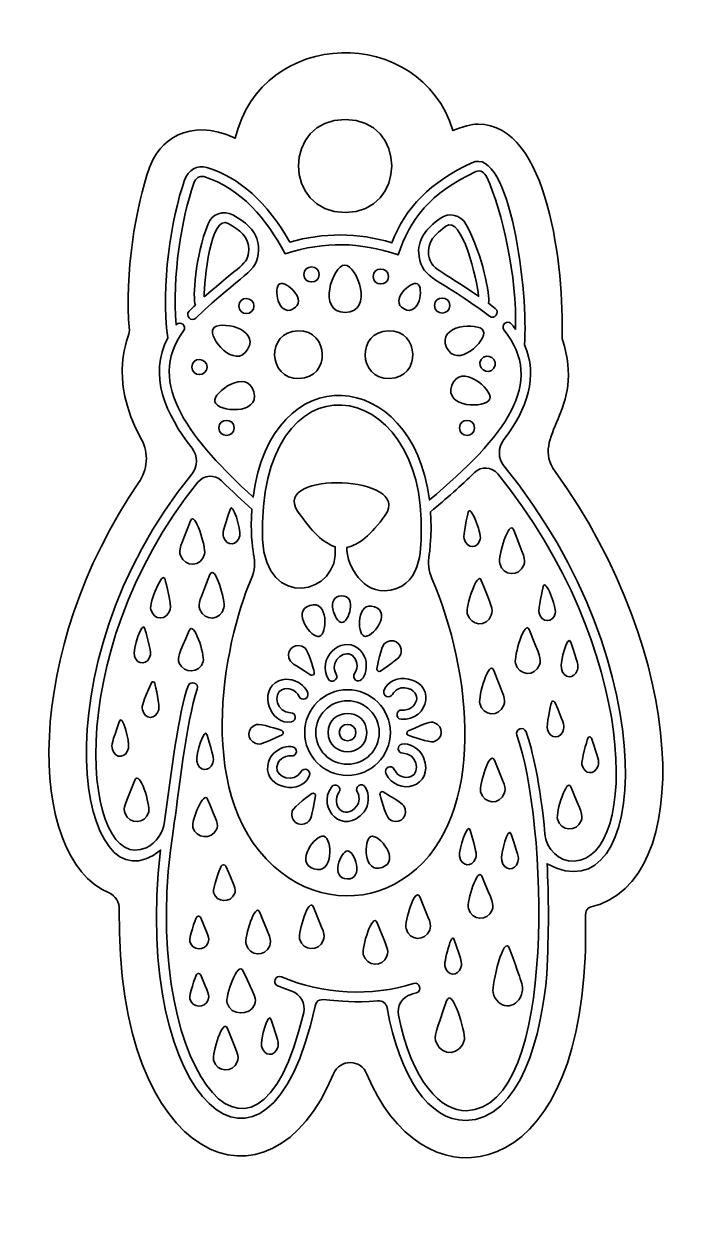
# Model space of a CAD drawing. Header units: inches. Extents: x 5.67 to 7.09, y -7.41 to -4.87.
import ezdxf

# ---------------------------------------------------------------- set-up
doc = ezdxf.new("R2010")
doc.units = ezdxf.units.IN
doc.header["$MEASUREMENT"] = 0
doc.layers.add('_U+0421_U+043B_U+043E_U+0439 1', color=7, linetype='Continuous')

# ---------------------------------------------------------------- blocks, each defined once
blk = doc.blocks.new('block 2')
at = {"layer": '_U+0421_U+043B_U+043E_U+0439 1', "color": 7, "lineweight": 35, "true_color": 0xffffff}
for points, knots in [([(6.35, -6.2994), (6.3129, -6.2994), (6.2828, -6.3296), (6.2828, -6.3665), (6.2828, -6.4036), (6.3129, -6.4337), (6.35, -6.4337), (6.3871, -6.4337), (6.4172, -6.4036), (6.4172, -6.3665), (6.4172, -6.3296), (6.3871, -6.2994), (6.35, -6.2994)], [0, 0, 0, 0, 1, 1, 1, 2, 2, 2, 3, 3, 3, 4, 4, 4, 4]), ([(6.3093, -6.3665), (6.3093, -6.313), (6.3907, -6.3128), (6.3907, -6.3665), (6.3907, -6.4206), (6.3093, -6.4204), (6.3093, -6.3665)], [0, 0, 0, 0, 1, 1, 1, 2, 2, 2, 2])]:
    blk.add_open_spline(points, degree=3, knots=knots, dxfattribs=at)
blk = doc.blocks.new('block 3')
at = {"layer": '_U+0421_U+043B_U+043E_U+0439 1', "color": 7, "lineweight": 35, "true_color": 0xffffff}
for points, knots in [([(6.0882, -5.9536), (6.085, -5.9432), (6.0879, -5.9385), (6.1021, -5.895), (6.1074, -5.877), (6.1248, -5.9381), (6.1222, -5.9507), (6.1177, -5.9726), (6.0946, -5.9736), (6.0882, -5.9536)], [0, 0, 0, 0, 1, 1, 1, 2, 2, 2, 3, 3, 3, 3]), ([(6.5964, -5.9575), (6.5939, -5.9488), (6.6038, -5.9067), (6.6053, -5.9011), (6.6094, -5.8828), (6.6338, -5.9442), (6.6306, -5.9581), (6.6256, -5.9785), (6.6025, -5.979), (6.5964, -5.9575)], [0, 0, 0, 0, 1, 1, 1, 2, 2, 2, 3, 3, 3, 3]), ([(5.9972, -5.9928), (5.9924, -5.9796), (5.9968, -5.9737), (6.0184, -5.9192), (6.0272, -5.896), (6.0515, -5.9754), (6.0479, -5.9893), (6.041, -6.0168), (6.0065, -6.0179), (5.9972, -5.9928)], [0, 0, 0, 0, 1, 1, 1, 2, 2, 2, 3, 3, 3, 3]), ([(6.6718, -6.0093), (6.6681, -5.9954), (6.6915, -5.9133), (6.7014, -5.9392), (6.7228, -5.9938), (6.7274, -5.9996), (6.7225, -6.0128), (6.7132, -6.0379), (6.6788, -6.0368), (6.6718, -6.0093)], [0, 0, 0, 0, 1, 1, 1, 2, 2, 2, 3, 3, 3, 3]), ([(6.0592, -6.0329), (6.0697, -6.0082), (6.0925, -6.0892), (6.0889, -6.1031), (6.0818, -6.1306), (6.0475, -6.1317), (6.0382, -6.1065), (6.0334, -6.0933), (6.0378, -6.0875), (6.0592, -6.0329)], [0, 0, 0, 0, 1, 1, 1, 2, 2, 2, 3, 3, 3, 3]), ([(5.9645, -6.0431), (5.9664, -6.0499), (5.9782, -6.0967), (5.9753, -6.1064), (5.9681, -6.1307), (5.9404, -6.13), (5.9343, -6.1069), (5.9305, -6.0927), (5.9595, -6.0213), (5.9645, -6.0431)], [0, 0, 0, 0, 1, 1, 1, 2, 2, 2, 3, 3, 3, 3]), ([(6.6328, -6.045), (6.6542, -6.0996), (6.6588, -6.1054), (6.6539, -6.1186), (6.6445, -6.1438), (6.6102, -6.1426), (6.6032, -6.1151), (6.5995, -6.1012), (6.6243, -6.0236), (6.6328, -6.045)], [0, 0, 0, 0, 1, 1, 1, 2, 2, 2, 3, 3, 3, 3]), ([(6.755, -6.1142), (6.7525, -6.1054), (6.7624, -6.0633), (6.7639, -6.0578), (6.768, -6.0394), (6.7924, -6.1009), (6.7892, -6.1147), (6.7842, -6.1351), (6.7611, -6.1357), (6.755, -6.1142)], [0, 0, 0, 0, 1, 1, 1, 2, 2, 2, 3, 3, 3, 3]), ([(5.8996, -6.205), (5.8955, -6.1916), (5.9165, -6.1284), (5.9213, -6.1467), (5.9235, -6.1531), (5.9353, -6.1935), (5.9336, -6.2022), (5.9289, -6.2242), (5.9059, -6.2251), (5.8996, -6.205)], [0, 0, 0, 0, 1, 1, 1, 2, 2, 2, 3, 3, 3, 3]), ([(5.9943, -6.2197), (5.9895, -6.2075), (5.9939, -6.2021), (6.0153, -6.1511), (6.025, -6.1279), (6.0487, -6.2026), (6.045, -6.2165), (6.0379, -6.2421), (6.0036, -6.2432), (5.9943, -6.2197)], [0, 0, 0, 0, 1, 1, 1, 2, 2, 2, 3, 3, 3, 3]), ([(6.7347, -6.1501), (6.7561, -6.2047), (6.7606, -6.2106), (6.7557, -6.2237), (6.7464, -6.2489), (6.7121, -6.2476), (6.705, -6.2201), (6.7015, -6.2062), (6.7248, -6.1243), (6.7347, -6.1501)], [0, 0, 0, 0, 1, 1, 1, 2, 2, 2, 3, 3, 3, 3]), ([(6.8021, -6.2315), (6.7991, -6.2176), (6.8159, -6.1556), (6.8218, -6.1757), (6.8363, -6.2192), (6.8392, -6.2237), (6.836, -6.2343), (6.8297, -6.2543), (6.8067, -6.2535), (6.8021, -6.2315)], [0, 0, 0, 0, 1, 1, 1, 2, 2, 2, 3, 3, 3, 3]), ([(6.6592, -6.2353), (6.6806, -6.2899), (6.685, -6.2957), (6.6802, -6.3087), (6.6709, -6.334), (6.6365, -6.3328), (6.6296, -6.3053), (6.6259, -6.2914), (6.6493, -6.2094), (6.6592, -6.2353)], [0, 0, 0, 0, 1, 1, 1, 2, 2, 2, 3, 3, 3, 3]), ([(5.9429, -6.2624), (5.9446, -6.2688), (5.9535, -6.3101), (5.951, -6.3188), (5.9446, -6.3403), (5.9215, -6.3394), (5.917, -6.3189), (5.9145, -6.3083), (5.9178, -6.3039), (5.9354, -6.2615), (5.937, -6.2581), (5.9421, -6.2585), (5.9429, -6.2624)], [0, 0, 0, 0, 1, 1, 1, 2, 2, 2, 3, 3, 3, 4, 4, 4, 4]), ([(5.8532, -6.4025), (5.85, -6.3919), (5.8529, -6.3874), (5.8674, -6.3439), (5.8733, -6.3238), (5.8901, -6.3858), (5.8872, -6.3997), (5.8825, -6.4215), (5.8595, -6.4225), (5.8532, -6.4025)], [0, 0, 0, 0, 1, 1, 1, 2, 2, 2, 3, 3, 3, 3]), ([(6.7728, -6.3599), (6.7702, -6.3513), (6.7793, -6.3092), (6.7809, -6.3035), (6.7815, -6.2996), (6.7868, -6.299), (6.7884, -6.3026), (6.806, -6.345), (6.8093, -6.3493), (6.8068, -6.36), (6.8021, -6.3806), (6.779, -6.3814), (6.7728, -6.3599)], [0, 0, 0, 0, 1, 1, 1, 2, 2, 2, 3, 3, 3, 4, 4, 4, 4]), ([(6.0314, -6.4271), (6.029, -6.4132), (6.0476, -6.3526), (6.0532, -6.3719), (6.066, -6.416), (6.0689, -6.4207), (6.0653, -6.4311), (6.0584, -6.4508), (6.0353, -6.4492), (6.0314, -6.4271)], [0, 0, 0, 0, 1, 1, 1, 2, 2, 2, 3, 3, 3, 3]), ([(6.8797, -6.4369), (6.8735, -6.4571), (6.8504, -6.4561), (6.8457, -6.4343), (6.8439, -6.4254), (6.8557, -6.3851), (6.8581, -6.3786), (6.859, -6.3749), (6.8643, -6.3747), (6.8656, -6.3783), (6.8799, -6.4219), (6.8829, -6.4265), (6.8797, -6.4369)], [0, 0, 0, 0, 1, 1, 1, 2, 2, 2, 3, 3, 3, 4, 4, 4, 4]), ([(6.6609, -6.4253), (6.682, -6.4775), (6.6864, -6.4831), (6.6815, -6.4956), (6.6724, -6.5196), (6.6385, -6.5185), (6.6315, -6.4922), (6.6279, -6.4783), (6.651, -6.401), (6.6609, -6.4253)], [0, 0, 0, 0, 1, 1, 1, 2, 2, 2, 3, 3, 3, 3]), ([(5.9299, -6.5343), (5.9229, -6.5607), (5.889, -6.5617), (5.8799, -6.5376), (5.8752, -6.5251), (5.8795, -6.5196), (5.9007, -6.4674), (5.9106, -6.4431), (5.9336, -6.5204), (5.9299, -6.5343)], [0, 0, 0, 0, 1, 1, 1, 2, 2, 2, 3, 3, 3, 3]), ([(6.8229, -6.4828), (6.8442, -6.5349), (6.8486, -6.5406), (6.8438, -6.5531), (6.8346, -6.5771), (6.8007, -6.576), (6.7938, -6.5497), (6.7901, -6.5358), (6.8137, -6.4581), (6.8229, -6.4828)], [0, 0, 0, 0, 1, 1, 1, 2, 2, 2, 3, 3, 3, 3]), ([(6.0543, -6.5075), (6.0739, -6.5553), (6.0782, -6.5604), (6.0731, -6.5717), (6.0632, -6.5932), (6.0293, -6.5911), (6.0232, -6.5671), (6.0196, -6.5536), (6.0464, -6.4876), (6.0543, -6.5075)], [0, 0, 0, 0, 1, 1, 1, 2, 2, 2, 3, 3, 3, 3]), ([(6.5868, -6.6279), (6.5847, -6.614), (6.6041, -6.5539), (6.6095, -6.5732), (6.6215, -6.6174), (6.6243, -6.6222), (6.6206, -6.6325), (6.6134, -6.6522), (6.5904, -6.6501), (6.5868, -6.6279)], [0, 0, 0, 0, 1, 1, 1, 2, 2, 2, 3, 3, 3, 3]), ([(6.6761, -6.6372), (6.6731, -6.6233), (6.6898, -6.5617), (6.6959, -6.5814), (6.7103, -6.625), (6.7132, -6.6296), (6.71, -6.64), (6.7038, -6.6601), (6.6807, -6.6592), (6.6761, -6.6372)], [0, 0, 0, 0, 1, 1, 1, 2, 2, 2, 3, 3, 3, 3]), ([(6.067, -6.7046), (6.0645, -6.6957), (6.0803, -6.655), (6.0829, -6.6489), (6.0843, -6.6451), (6.0913, -6.645), (6.0928, -6.6487), (6.1115, -6.6922), (6.1154, -6.6968), (6.1113, -6.7074), (6.1031, -6.7274), (6.0731, -6.7264), (6.067, -6.7046)], [0, 0, 0, 0, 1, 1, 1, 2, 2, 2, 3, 3, 3, 4, 4, 4, 4]), ([(6.6556, -6.7417), (6.6464, -6.7657), (6.6125, -6.7646), (6.6056, -6.7383), (6.6018, -6.7244), (6.6251, -6.6472), (6.6349, -6.6714), (6.656, -6.7236), (6.6604, -6.7292), (6.6556, -6.7417)], [0, 0, 0, 0, 1, 1, 1, 2, 2, 2, 3, 3, 3, 3]), ([(6.5029, -6.714), (6.524, -6.7663), (6.5285, -6.7718), (6.5238, -6.7843), (6.5146, -6.8083), (6.4807, -6.8072), (6.4738, -6.781), (6.4701, -6.7671), (6.4931, -6.6897), (6.5029, -6.714)], [0, 0, 0, 0, 1, 1, 1, 2, 2, 2, 3, 3, 3, 3]), ([(6.1356, -6.8139), (6.1319, -6.8), (6.1549, -6.7226), (6.1647, -6.7469), (6.1859, -6.799), (6.1903, -6.8047), (6.1856, -6.8172), (6.1764, -6.8412), (6.1425, -6.8401), (6.1356, -6.8139)], [0, 0, 0, 0, 1, 1, 1, 2, 2, 2, 3, 3, 3, 3]), ([(6.2782, -6.7357), (6.2993, -6.7879), (6.3038, -6.7935), (6.2989, -6.8061), (6.2897, -6.8301), (6.2559, -6.829), (6.2489, -6.8028), (6.2452, -6.7889), (6.2682, -6.7118), (6.2782, -6.7357)], [0, 0, 0, 0, 1, 1, 1, 2, 2, 2, 3, 3, 3, 3]), ([(6.0393, -6.7569), (6.0557, -6.7967), (6.0592, -6.801), (6.0554, -6.8104), (6.0484, -6.8288), (6.022, -6.8279), (6.0165, -6.8079), (6.0145, -6.7999), (6.0286, -6.7619), (6.0307, -6.7572), (6.0318, -6.7538), (6.0379, -6.7536), (6.0393, -6.7569)], [0, 0, 0, 0, 1, 1, 1, 2, 2, 2, 3, 3, 3, 4, 4, 4, 4]), ([(6.4127, -6.7688), (6.4338, -6.8208), (6.4382, -6.8265), (6.4334, -6.839), (6.4242, -6.8631), (6.3903, -6.8619), (6.3835, -6.8357), (6.3796, -6.8218), (6.4028, -6.7444), (6.4127, -6.7688)], [0, 0, 0, 0, 1, 1, 1, 2, 2, 2, 3, 3, 3, 3]), ([(6.5559, -6.8601), (6.5545, -6.8538), (6.5603, -6.831), (6.5646, -6.8163), (6.5695, -6.799), (6.5738, -6.7984), (6.5757, -6.8043), (6.59, -6.8478), (6.5931, -6.8524), (6.5897, -6.8629), (6.5835, -6.8829), (6.5606, -6.8819), (6.5559, -6.8601)], [0, 0, 0, 0, 1, 1, 1, 2, 2, 2, 3, 3, 3, 4, 4, 4, 4]), ([(6.6928, -6.8236), (6.7182, -6.8953), (6.7235, -6.9031), (6.7178, -6.9203), (6.7067, -6.9533), (6.666, -6.9518), (6.6577, -6.9157), (6.6544, -6.9018), (6.6802, -6.789), (6.6928, -6.8236)], [0, 0, 0, 0, 1, 1, 1, 2, 2, 2, 3, 3, 3, 3]), ([(6.1295, -6.8707), (6.154, -6.9235), (6.1592, -6.929), (6.1536, -6.9418), (6.1429, -6.9661), (6.1035, -6.965), (6.0954, -6.9385), (6.0913, -6.9246), (6.1181, -6.8458), (6.1295, -6.8707)], [0, 0, 0, 0, 1, 1, 1, 2, 2, 2, 3, 3, 3, 3]), ([(6.0393, -6.8781), (6.0557, -6.9178), (6.0592, -6.9219), (6.0554, -6.9315), (6.0484, -6.9499), (6.022, -6.949), (6.0165, -6.929), (6.0145, -6.921), (6.0286, -6.8831), (6.0307, -6.8782), (6.0318, -6.8749), (6.0379, -6.8747), (6.0393, -6.8781)], [0, 0, 0, 0, 1, 1, 1, 2, 2, 2, 3, 3, 3, 4, 4, 4, 4]), ([(6.5972, -7.0153), (6.5902, -7.0485), (6.5499, -7.0519), (6.5379, -7.0226), (6.5317, -7.0072), (6.5367, -7), (6.5596, -6.9337), (6.5705, -6.9018), (6.6003, -7.0014), (6.5972, -7.0153)], [0, 0, 0, 0, 1, 1, 1, 2, 2, 2, 3, 3, 3, 3]), ([(6.1885, -6.9736), (6.2028, -7.0171), (6.2059, -7.0217), (6.2025, -7.0322), (6.1963, -7.0522), (6.1734, -7.0514), (6.1686, -7.0294), (6.1656, -7.0155), (6.1819, -6.9539), (6.1885, -6.9736)], [0, 0, 0, 0, 1, 1, 1, 2, 2, 2, 3, 3, 3, 3]), ([(6.0961, -6.9922), (6.1174, -7.0444), (6.1218, -7.05), (6.117, -7.0625), (6.1078, -7.0865), (6.0739, -7.0854), (6.067, -7.0592), (6.0633, -7.0453), (6.0869, -6.9676), (6.0961, -6.9922)], [0, 0, 0, 0, 1, 1, 1, 2, 2, 2, 3, 3, 3, 3])]:
    blk.add_open_spline(points, degree=3, knots=knots, dxfattribs=at)
blk = doc.blocks.new('block 4')
at = {"layer": '_U+0421_U+043B_U+043E_U+0439 1', "color": 7, "lineweight": 35, "true_color": 0xffffff}
for points, knots in [([(6.6807, -5.8033), (6.6675, -5.7872), (6.6681, -5.7642), (6.6806, -5.7476), (6.7307, -5.6815), (6.7536, -5.6143), (6.7239, -5.5471), (6.7335, -5.4425), (6.6938, -5.125), (6.6128, -5.1626), (6.5264, -5.2026), (6.4711, -5.2581), (6.444, -5.3315), (6.3715, -5.3101), (6.2989, -5.3097), (6.2284, -5.3303), (6.1799, -5.2458), (6.1222, -5.194), (6.0524, -5.1724), (6.0332, -5.1663), (6.0132, -5.1778), (6.0057, -5.199), (5.9767, -5.2819), (5.9553, -5.4224), (5.97, -5.5322), (5.9288, -5.6119), (5.9656, -5.6944), (6.0214, -5.7656), (6.034, -5.7817), (6.0339, -5.8047), (6.0209, -5.8207), (5.687, -6.2301), (5.7836, -6.7553), (5.955, -6.615), (5.8922, -7.1456), (6.1824, -7.4031), (6.2815, -6.9447), (6.2878, -6.9153), (6.3147, -6.9435), (6.4136, -6.9333), (6.4235, -6.9324), (6.4322, -6.9389), (6.4339, -6.9486), (6.4595, -7.0943), (6.5228, -7.1864), (6.5993, -7.1864), (6.7162, -7.1864), (6.7619, -7), (6.7711, -6.8771), (6.776, -6.7896), (6.7756, -6.7115), (6.7718, -6.6438), (6.9872, -6.7622), (7.0274, -6.2271), (6.6807, -5.8033)], [0, 0, 0, 0, 1, 1, 1, 2, 2, 2, 3, 3, 3, 4, 4, 4, 5, 5, 5, 6, 6, 6, 7, 7, 7, 8, 8, 8, 9, 9, 9, 10, 10, 10, 11, 11, 11, 12, 12, 12, 13, 13, 13, 14, 14, 14, 15, 15, 15, 16, 16, 16, 17, 17, 17, 18, 18, 18, 18]), ([(6.0035, -5.5178), (6.0111, -5.5076), (5.9968, -5.495), (5.9878, -5.5047), (5.9793, -5.4025), (5.999, -5.2803), (6.0252, -5.2058), (6.0289, -5.1951), (6.0378, -5.1893), (6.0463, -5.1919), (6.1267, -5.2169), (6.1777, -5.281), (6.2185, -5.3549), (6.3059, -5.3275), (6.3731, -5.3303), (6.4571, -5.3572), (6.4815, -5.2826), (6.525, -5.226), (6.6214, -5.1813), (6.6307, -5.1769), (6.64, -5.1833), (6.6443, -5.1928), (6.6779, -5.2663), (6.7082, -5.4033), (6.7052, -5.5143), (6.6984, -5.5046), (6.692, -5.4943), (6.6827, -5.5018), (6.6782, -5.5054), (6.6775, -5.5118), (6.681, -5.5163), (6.7703, -5.6275), (6.6839, -5.7407), (6.5232, -5.8751), (6.4878, -5.5915), (6.1882, -5.5721), (6.1506, -5.8693), (6.022, -5.7515), (5.9199, -5.6283), (6.0035, -5.5178)], [0, 0, 0, 0, 1, 1, 1, 2, 2, 2, 3, 3, 3, 4, 4, 4, 5, 5, 5, 6, 6, 6, 7, 7, 7, 8, 8, 8, 9, 9, 9, 10, 10, 10, 11, 11, 11, 12, 12, 12, 13, 13, 13, 13]), ([(6.4272, -6.0671), (6.3756, -6.0685), (6.3457, -6.0015), (6.3488, -5.9754), (6.3738, -5.9708), (6.3995, -5.9483), (6.43, -5.9074), (6.4889, -5.8231), (6.1889, -5.8122), (6.2445, -5.8986), (6.2743, -5.9417), (6.2995, -5.9667), (6.3242, -5.974), (6.3346, -6.0772), (6.176, -6.1085), (6.1707, -5.9589), (6.1572, -5.5599), (6.5179, -5.6033), (6.5057, -5.9476), (6.5049, -5.9746), (6.5085, -6.0647), (6.4272, -6.0671)], [0, 0, 0, 0, 1, 1, 1, 2, 2, 2, 3, 3, 3, 4, 4, 4, 5, 5, 5, 6, 6, 6, 7, 7, 7, 7]), ([(6.8292, -6.6383), (6.797, -6.6399), (6.7703, -6.6132), (6.7674, -6.5811), (6.7578, -6.4753), (6.7407, -6.4015), (6.7274, -6.3651), (6.7228, -6.3524), (6.7035, -6.3593), (6.7081, -6.3721), (6.7711, -6.5454), (6.7979, -7.1599), (6.6017, -7.1657), (6.5481, -7.1675), (6.4864, -7.1049), (6.4578, -6.9639), (6.4538, -6.9444), (6.4657, -6.9251), (6.4847, -6.9199), (6.4885, -6.9187), (6.4922, -6.9176), (6.4959, -6.9165), (6.5088, -6.9125), (6.5028, -6.8929), (6.4897, -6.8969), (6.3999, -6.9254), (6.2982, -6.9203), (6.2104, -6.8828), (6.1979, -6.8775), (6.1899, -6.8964), (6.2024, -6.9017), (6.2121, -6.9058), (6.222, -6.9096), (6.2321, -6.9131), (6.2509, -6.9194), (6.262, -6.9389), (6.2575, -6.9583), (6.1549, -7.3969), (5.9038, -7.0585), (5.982, -6.5704), (5.9922, -6.5057), (6.009, -6.3411), (6.0325, -6.275), (6.0371, -6.2621), (6.0177, -6.2553), (6.0131, -6.2681), (5.9922, -6.3268), (5.9784, -6.4475), (5.9634, -6.5546), (5.96, -6.5783), (5.946, -6.6), (5.9242, -6.61), (5.7947, -6.6696), (5.7357, -6.2065), (6.0339, -5.8374), (6.0464, -5.8218), (6.0695, -5.8206), (6.0836, -5.8346), (6.1063, -5.8571), (6.1286, -5.8774), (6.1481, -5.8949), (6.1409, -5.9941), (6.1649, -5.9999), (6.1463, -6.0428), (6.0888, -6.1747), (6.0192, -6.5172), (6.211, -6.6633), (6.2943, -6.7267), (6.4003, -6.7281), (6.4811, -6.6665), (6.6459, -6.5411), (6.6128, -6.2372), (6.5286, -6.041), (6.5218, -6.025), (6.5196, -6.0076), (6.5227, -5.9906), (6.5245, -5.9806), (6.5253, -5.97), (6.5252, -5.9587), (6.5279, -5.9521), (6.526, -5.9074), (6.5256, -5.9), (6.5585, -5.8726), (6.5903, -5.845), (6.6186, -5.8171), (6.6327, -5.8032), (6.6554, -5.8047), (6.6678, -5.82), (6.9657, -6.1867), (6.9679, -6.6318), (6.8292, -6.6383)], [0, 0, 0, 0, 1, 1, 1, 2, 2, 2, 3, 3, 3, 4, 4, 4, 5, 5, 5, 6, 6, 6, 7, 7, 7, 8, 8, 8, 9, 9, 9, 10, 10, 10, 11, 11, 11, 12, 12, 12, 13, 13, 13, 14, 14, 14, 15, 15, 15, 16, 16, 16, 17, 17, 17, 18, 18, 18, 19, 19, 19, 20, 20, 20, 21, 21, 21, 22, 22, 22, 23, 23, 23, 24, 24, 24, 25, 25, 25, 26, 26, 26, 27, 27, 27, 28, 28, 28, 29, 29, 29, 30, 30, 30, 30]), ([(6.2707, -6.0979), (6.3104, -6.0857), (6.3077, -6.1585), (6.2904, -6.1635), (6.274, -6.1682), (6.2304, -6.1103), (6.2707, -6.0979)], [0, 0, 0, 0, 1, 1, 1, 2, 2, 2, 2]), ([(6.3374, -6.0778), (6.3717, -6.0774), (6.3525, -6.1343), (6.3378, -6.1342), (6.3238, -6.134), (6.3028, -6.0782), (6.3374, -6.0778)], [0, 0, 0, 0, 1, 1, 1, 2, 2, 2, 2]), ([(6.4074, -6.1008), (6.4452, -6.1142), (6.4011, -6.1689), (6.385, -6.1629), (6.3696, -6.1571), (6.3692, -6.0874), (6.4074, -6.1008)], [0, 0, 0, 0, 1, 1, 1, 2, 2, 2, 2]), ([(6.3721, -6.1883), (6.405, -6.2132), (6.3852, -6.2683), (6.3672, -6.2557), (6.3628, -6.2525), (6.3618, -6.2465), (6.3649, -6.2421), (6.3747, -6.2281), (6.3702, -6.2114), (6.3603, -6.2039), (6.3417, -6.1899), (6.3111, -6.2188), (6.326, -6.2432), (6.3327, -6.2542), (6.3161, -6.2643), (6.3093, -6.2533), (6.2838, -6.2113), (6.3356, -6.1607), (6.3721, -6.1883)], [0, 0, 0, 0, 1, 1, 1, 2, 2, 2, 3, 3, 3, 4, 4, 4, 5, 5, 5, 6, 6, 6, 6]), ([(6.4122, -6.2324), (6.4132, -6.2264), (6.4214, -6.1851), (6.4278, -6.179), (6.4435, -6.164), (6.4671, -6.1774), (6.4634, -6.1976), (6.4614, -6.2083), (6.456, -6.2103), (6.4197, -6.2371), (6.4167, -6.2394), (6.4114, -6.2361), (6.4122, -6.2324)], [0, 0, 0, 0, 1, 1, 1, 2, 2, 2, 3, 3, 3, 4, 4, 4, 4]), ([(6.2602, -6.1876), (6.2668, -6.1931), (6.2778, -6.2312), (6.2798, -6.2389), (6.2811, -6.244), (6.2758, -6.2468), (6.2728, -6.245), (6.2345, -6.221), (6.229, -6.2194), (6.2263, -6.209), (6.2209, -6.1892), (6.2434, -6.1739), (6.2602, -6.1876)], [0, 0, 0, 0, 1, 1, 1, 2, 2, 2, 3, 3, 3, 4, 4, 4, 4]), ([(6.2295, -6.3247), (6.2413, -6.3244), (6.2432, -6.3417), (6.2317, -6.344), (6.1877, -6.3533), (6.1588, -6.2769), (6.205, -6.2575), (6.2431, -6.2412), (6.2809, -6.2861), (6.2609, -6.2953), (6.256, -6.2976), (6.2502, -6.2954), (6.2479, -6.2906), (6.2409, -6.275), (6.224, -6.2706), (6.2125, -6.2754), (6.1911, -6.2846), (6.2009, -6.3254), (6.2295, -6.3247)], [0, 0, 0, 0, 1, 1, 1, 2, 2, 2, 3, 3, 3, 4, 4, 4, 5, 5, 5, 6, 6, 6, 6]), ([(6.5154, -6.2985), (6.5128, -6.3199), (6.4922, -6.3411), (6.4635, -6.3386), (6.4507, -6.3374), (6.4524, -6.3179), (6.4653, -6.319), (6.4956, -6.3218), (6.5138, -6.2786), (6.4711, -6.2719), (6.4617, -6.2706), (6.45, -6.2768), (6.4449, -6.286), (6.4392, -6.2964), (6.4235, -6.2894), (6.4271, -6.2782), (6.4409, -6.2357), (6.5217, -6.2483), (6.5154, -6.2985)], [0, 0, 0, 0, 1, 1, 1, 2, 2, 2, 3, 3, 3, 4, 4, 4, 5, 5, 5, 6, 6, 6, 6]), ([(6.35, -6.276), (6.4, -6.276), (6.4406, -6.3167), (6.4406, -6.3665), (6.4406, -6.4165), (6.4, -6.4572), (6.35, -6.4572), (6.3002, -6.4572), (6.2595, -6.4165), (6.2595, -6.3665), (6.2595, -6.3167), (6.3002, -6.276), (6.35, -6.276)], [0, 0, 0, 0, 1, 1, 1, 2, 2, 2, 3, 3, 3, 4, 4, 4, 4]), ([(6.2114, -6.3624), (6.2146, -6.3637), (6.2159, -6.3694), (6.212, -6.3712), (6.1707, -6.3896), (6.1663, -6.3932), (6.1561, -6.3897), (6.1365, -6.3829), (6.1367, -6.3557), (6.1575, -6.3496), (6.1659, -6.3471), (6.2054, -6.3601), (6.2114, -6.3624)], [0, 0, 0, 0, 1, 1, 1, 2, 2, 2, 3, 3, 3, 4, 4, 4, 4]), ([(6.4784, -6.3722), (6.4753, -6.3722), (6.4742, -6.3649), (6.4781, -6.3633), (6.5197, -6.3458), (6.524, -6.3422), (6.5342, -6.346), (6.5536, -6.3531), (6.5531, -6.3801), (6.5321, -6.386), (6.5236, -6.3883), (6.4834, -6.3743), (6.4784, -6.3722)], [0, 0, 0, 0, 1, 1, 1, 2, 2, 2, 3, 3, 3, 4, 4, 4, 4]), ([(6.1813, -6.4367), (6.1864, -6.3956), (6.244, -6.3853), (6.2421, -6.4072), (6.2415, -6.4126), (6.2368, -6.4165), (6.2314, -6.416), (6.2145, -6.4144), (6.2022, -6.4268), (6.2007, -6.4392), (6.1978, -6.4622), (6.2381, -6.4742), (6.2518, -6.4492), (6.2575, -6.4388), (6.2734, -6.4457), (6.2697, -6.4568), (6.2557, -6.4997), (6.1752, -6.4865), (6.1813, -6.4367)], [0, 0, 0, 0, 1, 1, 1, 2, 2, 2, 3, 3, 3, 4, 4, 4, 5, 5, 5, 6, 6, 6, 6]), ([(6.4311, -6.4528), (6.4257, -6.441), (6.4434, -6.4328), (6.4488, -6.4446), (6.456, -6.4601), (6.4728, -6.4646), (6.4842, -6.4597), (6.5057, -6.4506), (6.4959, -6.4097), (6.4674, -6.4104), (6.4554, -6.4107), (6.4536, -6.3935), (6.465, -6.3911), (6.4784, -6.3882), (6.5031, -6.3993), (6.5107, -6.419), (6.5354, -6.4828), (6.4543, -6.5031), (6.4311, -6.4528)], [0, 0, 0, 0, 1, 1, 1, 2, 2, 2, 3, 3, 3, 4, 4, 4, 5, 5, 5, 6, 6, 6, 6]), ([(6.316, -6.4818), (6.3234, -6.4713), (6.3393, -6.4825), (6.332, -6.4931), (6.3143, -6.5178), (6.3427, -6.5553), (6.3697, -6.5217), (6.3757, -6.5142), (6.3761, -6.501), (6.3707, -6.4919), (6.364, -6.481), (6.3806, -6.4707), (6.3875, -6.4818), (6.3971, -6.4978), (6.3961, -6.5201), (6.385, -6.5339), (6.3421, -6.5871), (6.284, -6.5269), (6.316, -6.4818)], [0, 0, 0, 0, 1, 1, 1, 2, 2, 2, 3, 3, 3, 4, 4, 4, 5, 5, 5, 6, 6, 6, 6]), ([(6.2334, -6.5321), (6.2363, -6.5236), (6.2725, -6.4971), (6.2754, -6.4953), (6.2785, -6.4935), (6.2834, -6.4967), (6.2825, -6.5003), (6.2736, -6.5446), (6.274, -6.5501), (6.2653, -6.5565), (6.2485, -6.5685), (6.2264, -6.5528), (6.2334, -6.5321)], [0, 0, 0, 0, 1, 1, 1, 2, 2, 2, 3, 3, 3, 4, 4, 4, 4]), ([(6.4379, -6.5493), (6.4307, -6.5433), (6.4184, -6.4971), (6.4184, -6.4967), (6.4179, -6.4932), (6.4225, -6.4901), (6.4257, -6.4919), (6.4638, -6.5161), (6.4693, -6.5176), (6.472, -6.5281), (6.4772, -6.5481), (6.4546, -6.5632), (6.4379, -6.5493)], [0, 0, 0, 0, 1, 1, 1, 2, 2, 2, 3, 3, 3, 4, 4, 4, 4]), ([(6.3002, -6.5857), (6.3182, -6.5908), (6.3211, -6.6676), (6.2792, -6.6547), (6.2368, -6.6417), (6.2828, -6.5807), (6.3002, -6.5857)], [0, 0, 0, 0, 1, 1, 1, 2, 2, 2, 2]), ([(6.3997, -6.5862), (6.4168, -6.5799), (6.4631, -6.6376), (6.4234, -6.6517), (6.3831, -6.666), (6.3835, -6.5924), (6.3997, -6.5862)], [0, 0, 0, 0, 1, 1, 1, 2, 2, 2, 2]), ([(6.3496, -6.676), (6.3132, -6.6756), (6.3352, -6.6167), (6.35, -6.6165), (6.3656, -6.6164), (6.3857, -6.6764), (6.3496, -6.676)], [0, 0, 0, 0, 1, 1, 1, 2, 2, 2, 2])]:
    blk.add_open_spline(points, degree=3, knots=knots, dxfattribs=at)

msp = doc.modelspace()

# ---------------------------------------------------------------- linework, layer by layer
at = {"layer": '_U+0421_U+043B_U+043E_U+0439 1', "color": 242, "lineweight": 35, "true_color": 0xc1272d}
for points, knots in [([(6.789, -5.8149), (6.734, -5.7388), (6.855, -5.6874), (6.8042, -5.5364), (6.8038, -5.5351), (6.8035, -5.5337), (6.8036, -5.5324), (6.8075, -5.388), (6.7757, -5.0808), (6.6259, -5.0808), (6.6125, -5.0808), (6.594, -5.0857), (6.573, -5.0947), (6.5039, -4.8694), (6.1678, -4.8762), (6.1129, -5.1106), (6.0125, -5.0647), (5.951, -5.1174), (5.9314, -5.1729), (5.9025, -5.2555), (5.8782, -5.3946), (5.8891, -5.5167), (5.8903, -5.5295), (5.8405, -5.6129), (5.9145, -5.747), (5.9306, -5.7761), (5.9275, -5.8118), (5.9086, -5.8392), (5.6663, -6.1897), (5.6683, -6.6284), (5.8461, -6.7056), (5.8599, -6.7116), (5.868, -6.7258), (5.8677, -6.7408), (5.8594, -7.2791), (6.1875, -7.4093), (6.3204, -7.0878), (6.3336, -7.0559), (6.3783, -7.0562), (6.3912, -7.0883), (6.5001, -7.3604), (6.8154, -7.3385), (6.8496, -6.883), (6.8597, -6.7638), (6.8432, -6.7402), (6.8649, -6.7351), (7.0866, -6.6825), (7.0681, -6.2017), (6.789, -5.8149)], [0, 0, 0, 0, 1, 1, 1, 2, 2, 2, 3, 3, 3, 4, 4, 4, 5, 5, 5, 6, 6, 6, 7, 7, 7, 8, 8, 8, 9, 9, 9, 10, 10, 10, 11, 11, 11, 12, 12, 12, 13, 13, 13, 14, 14, 14, 15, 15, 15, 16, 16, 16, 16]), ([(6.345, -5.2676), (6.2138, -5.2676), (6.2138, -5.0708), (6.345, -5.0708), (6.4763, -5.0708), (6.4762, -5.2676), (6.345, -5.2676)], [0, 0, 0, 0, 1, 1, 1, 2, 2, 2, 2])]:
    msp.add_open_spline(points, degree=3, knots=knots, dxfattribs=at)
at = {"layer": '_U+0421_U+043B_U+043E_U+0439 1', "color": 7, "lineweight": 35, "true_color": 0xffffff}
for points, knots in [([(6.1075, -5.2728), (6.0881, -5.2619), (6.0634, -5.2707), (6.0552, -5.2917), (6.0274, -5.3622), (6.0227, -5.4479), (6.0284, -5.4635), (6.0239, -5.4676), (6.0196, -5.4718), (6.0154, -5.476), (6.0057, -5.4856), (6.0202, -5.5001), (6.0297, -5.4907), (6.1271, -5.3956), (6.1609, -5.3967), (6.162, -5.3469), (6.1628, -5.3111), (6.1389, -5.2901), (6.1075, -5.2728)], [0, 0, 0, 0, 1, 1, 1, 2, 2, 2, 3, 3, 3, 4, 4, 4, 5, 5, 5, 6, 6, 6, 6]), ([(6.0474, -5.446), (6.0461, -5.4118), (6.0613, -5.2706), (6.0977, -5.2907), (6.1215, -5.304), (6.142, -5.3193), (6.1414, -5.3465), (6.1407, -5.3786), (6.1224, -5.3786), (6.0474, -5.446)], [0, 0, 0, 0, 1, 1, 1, 2, 2, 2, 3, 3, 3, 3]), ([(6.5012, -5.3602), (6.5083, -5.4095), (6.5417, -5.4042), (6.65, -5.4867), (6.6606, -5.4949), (6.6732, -5.4787), (6.6624, -5.4704), (6.6577, -5.4667), (6.6529, -5.4631), (6.648, -5.4595), (6.6518, -5.4434), (6.6366, -5.3589), (6.6004, -5.2923), (6.5897, -5.2725), (6.5641, -5.2668), (6.5461, -5.28), (6.5171, -5.301), (6.4959, -5.3248), (6.5012, -5.3602)], [0, 0, 0, 0, 1, 1, 1, 2, 2, 2, 3, 3, 3, 4, 4, 4, 5, 5, 5, 6, 6, 6, 6]), ([(6.5215, -5.3573), (6.5176, -5.3304), (6.536, -5.3127), (6.5581, -5.2965), (6.5918, -5.2721), (6.6241, -5.4104), (6.627, -5.4445), (6.5443, -5.3868), (6.5261, -5.3891), (6.5215, -5.3573)], [0, 0, 0, 0, 1, 1, 1, 2, 2, 2, 3, 3, 3, 3]), ([(6.2578, -5.3986), (6.2578, -5.4199), (6.2902, -5.4196), (6.2902, -5.3986), (6.2902, -5.3775), (6.2578, -5.3775), (6.2578, -5.3986)], [0, 0, 0, 0, 1, 1, 1, 2, 2, 2, 2]), ([(6.3446, -5.3786), (6.3185, -5.3785), (6.2845, -5.4794), (6.3453, -5.4788), (6.4067, -5.4779), (6.3696, -5.3788), (6.3446, -5.3786)], [0, 0, 0, 0, 1, 1, 1, 2, 2, 2, 2]), ([(6.4043, -5.4029), (6.4043, -5.424), (6.4365, -5.424), (6.4365, -5.4029), (6.4365, -5.3818), (6.4043, -5.3818), (6.4043, -5.4029)], [0, 0, 0, 0, 1, 1, 1, 2, 2, 2, 2]), ([(6.2068, -5.4182), (6.1928, -5.4254), (6.2029, -5.4889), (6.2352, -5.4715), (6.2678, -5.4539), (6.2203, -5.4114), (6.2068, -5.4182)], [0, 0, 0, 0, 1, 1, 1, 2, 2, 2, 2]), ([(6.4979, -5.4182), (6.4846, -5.4114), (6.437, -5.4539), (6.4696, -5.4715), (6.502, -5.4889), (6.512, -5.4254), (6.4979, -5.4182)], [0, 0, 0, 0, 1, 1, 1, 2, 2, 2, 2]), ([(6.1202, -5.4653), (6.1202, -5.4864), (6.1524, -5.4864), (6.1524, -5.4653), (6.1524, -5.4442), (6.1202, -5.4441), (6.1202, -5.4653)], [0, 0, 0, 0, 1, 1, 1, 2, 2, 2, 2]), ([(6.534, -5.4642), (6.534, -5.4853), (6.5663, -5.4853), (6.5663, -5.4642), (6.5663, -5.4431), (6.534, -5.443), (6.534, -5.4642)], [0, 0, 0, 0, 1, 1, 1, 2, 2, 2, 2]), ([(6.066, -5.5132), (6.0543, -5.5321), (6.1127, -5.6012), (6.139, -5.5568), (6.1656, -5.5118), (6.0771, -5.4951), (6.066, -5.5132)], [0, 0, 0, 0, 1, 1, 1, 2, 2, 2, 2]), ([(6.637, -5.5176), (6.6279, -5.4985), (6.5382, -5.5049), (6.5595, -5.5526), (6.5804, -5.5999), (6.6463, -5.5378), (6.637, -5.5176)], [0, 0, 0, 0, 1, 1, 1, 2, 2, 2, 2]), ([(6.2453, -5.5175), (6.1781, -5.519), (6.1804, -5.6201), (6.2477, -5.6186), (6.3147, -5.6171), (6.3125, -5.516), (6.2453, -5.5175)], [0, 0, 0, 0, 1, 1, 1, 2, 2, 2, 2]), ([(6.4365, -5.5175), (6.3693, -5.519), (6.3715, -5.6201), (6.4388, -5.6186), (6.506, -5.6171), (6.5036, -5.516), (6.4365, -5.5175)], [0, 0, 0, 0, 1, 1, 1, 2, 2, 2, 2]), ([(6.6328, -5.5782), (6.6208, -5.5955), (6.6475, -5.6137), (6.6595, -5.5964), (6.6714, -5.5791), (6.6447, -5.5606), (6.6328, -5.5782)], [0, 0, 0, 0, 1, 1, 1, 2, 2, 2, 2]), ([(6.0209, -5.5942), (6.0209, -5.6153), (6.0531, -5.6153), (6.0531, -5.5942), (6.0531, -5.5731), (6.0209, -5.573), (6.0209, -5.5942)], [0, 0, 0, 0, 1, 1, 1, 2, 2, 2, 2]), ([(6.5707, -5.6328), (6.5531, -5.6814), (6.6436, -5.6824), (6.6509, -5.6614), (6.6577, -5.6413), (6.5885, -5.5837), (6.5707, -5.6328)], [0, 0, 0, 0, 1, 1, 1, 2, 2, 2, 2]), ([(6.152, -5.6467), (6.1388, -5.5961), (6.0645, -5.6471), (6.0695, -5.6676), (6.0747, -5.6893), (6.165, -5.6965), (6.152, -5.6467)], [0, 0, 0, 0, 1, 1, 1, 2, 2, 2, 2]), ([(6.0782, -5.7229), (6.0782, -5.744), (6.1104, -5.7441), (6.1104, -5.7229), (6.1104, -5.7018), (6.0782, -5.7018), (6.0782, -5.7229)], [0, 0, 0, 0, 1, 1, 1, 2, 2, 2, 2]), ([(6.5865, -5.7229), (6.5865, -5.744), (6.6188, -5.7441), (6.6188, -5.7229), (6.6188, -5.7018), (6.5865, -5.7018), (6.5865, -5.7229)], [0, 0, 0, 0, 1, 1, 1, 2, 2, 2, 2]), ([(6.3327, -6.3665), (6.3327, -6.3898), (6.3674, -6.3898), (6.3674, -6.3665), (6.3674, -6.3436), (6.3327, -6.3436), (6.3327, -6.3665)], [0, 0, 0, 0, 1, 1, 1, 2, 2, 2, 2])]:
    msp.add_open_spline(points, degree=3, knots=knots, dxfattribs=at)

# ---------------------------------------------------------------- block references
at = {"layer": '_U+0421_U+043B_U+043E_U+0439 1'}
for name in ['block 4', 'block 3', 'block 2']:
    msp.add_blockref(name, (0, 0), dxfattribs=at)

doc.saveas('drawing.dxf')
